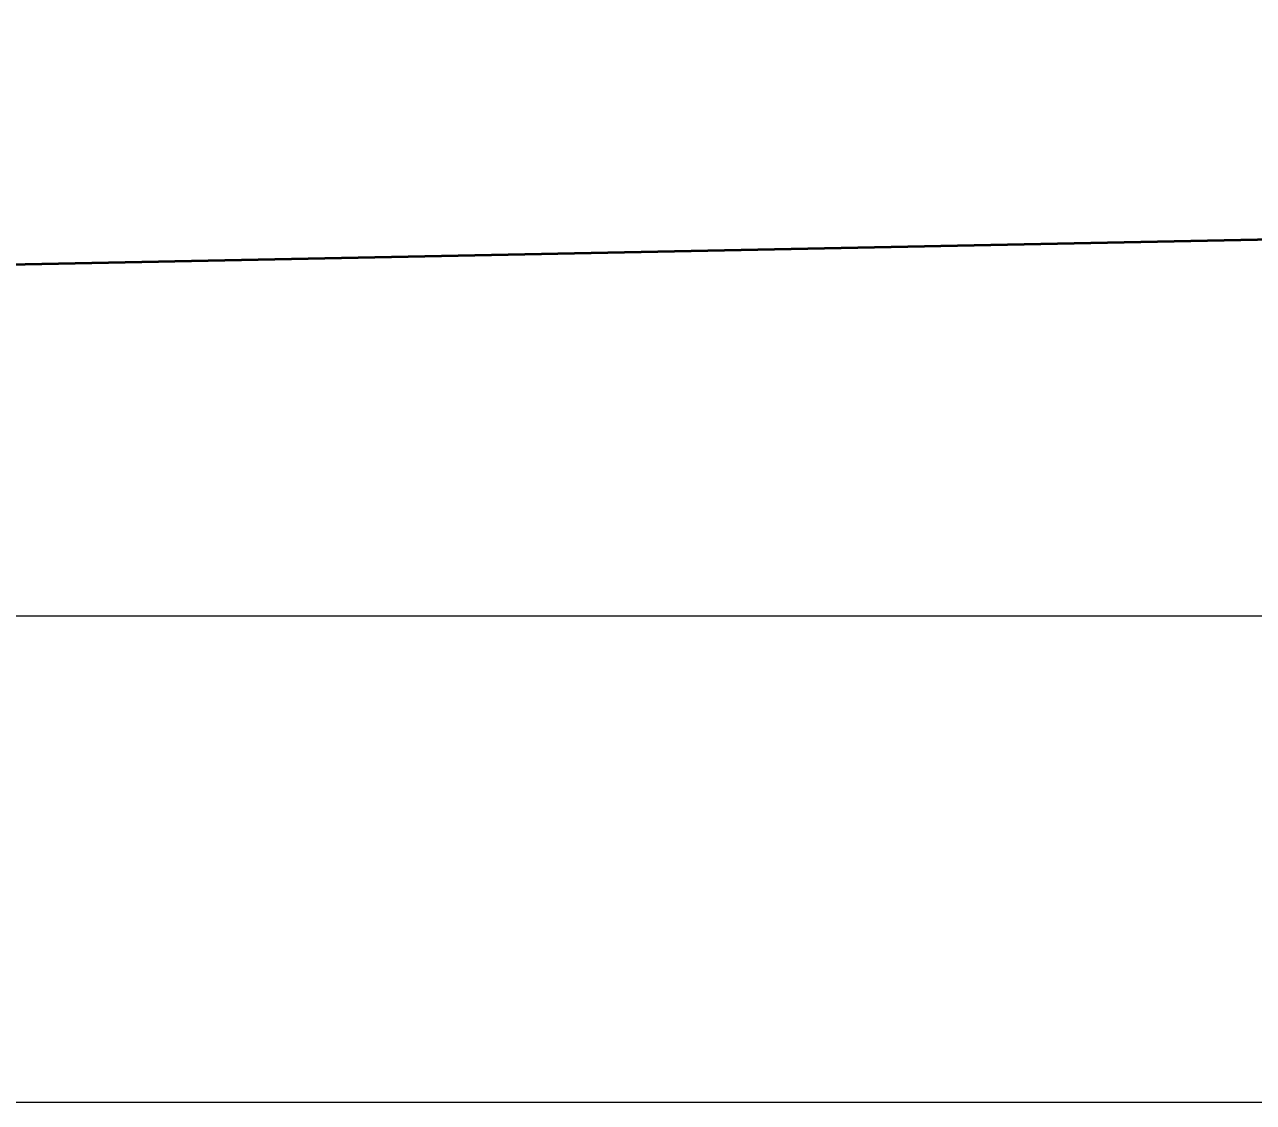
# Model space of a CAD drawing. Header units: millimetres. Extents: x -547695 to 905972, y -1055718 to 167349.
# Drawn here: x -529300 to -528669, y -936478 to -935924 of the extents above; entities that cross this region are included whole.
import ezdxf

# ---------------------------------------------------------------- set-up
doc = ezdxf.new("R2010")
doc.units = ezdxf.units.MM
doc.layers.get('DEFPOINTS').update_dxf_attribs({"color": 1, "lineweight": 25})
for name, color, linetype, lineweight in [('A-DIMS', 8, 'Continuous', 9), ('A-HEVY', 111, 'Continuous', 35), ('A-PATT', 252, 'Continuous', 9)]:
    doc.layers.add(name, color=color, linetype=linetype, lineweight=lineweight)
doc.styles.add('VTK_Arial', font='arial.ttf', dxfattribs={"width": 0.8})
doc.dimstyles.new('A-2.5-DIM120', dxfattribs={"dimscale": 120, "dimtxt": 2.5, "dimasz": 1, "dimexe": 1, "dimexo": 0, "dimgap": 0.5, "dimtad": 1, "dimdec": 0, "dimzin": 12, "dimdsep": 46, "dimtxsty": 'VTK_Arial', "dimblk": 'ARCHTICK', "dimcen": 0, "dimdle": 1, "dimclrd": 256, "dimclre": 256, "dimclrt": 7, "dimadec": 1, "dimazin": 3, "dimtfac": 1, "dimtdec": 0, "dimtmove": 0, "dimatfit": 2, "dimfxl": 20, "dimtfill": 1, "dimtolj": 1, "dimtzin": 0, "dimlwd": -1, "dimlwe": -1, "dimarcsym": 0})

# ---------------------------------------------------------------- blocks, each defined once
blk = doc.blocks.new('egegb')
at = {"layer": 'A-HEVY'}
blk.add_lwpolyline([(0, 0), (-150, 0), (-150, 252.97, -0.408369), (-3, 402.94), (2350, 450)], format="xyb", dxfattribs=at)
at = {"layer": 'A-PATT'}
blk.add_lwpolyline([(2350, 0), (0, 0), (0, 250), (2350, 250)], close=True, dxfattribs=at)
blk = doc.blocks.new('_ARCHTICK')
at = {"color": 0, "linetype": 'ByBlock', "const_width": 0.15}
blk.add_lwpolyline([(-0.5, -0.5), (0.5, 0.5)], dxfattribs=at)
blk = doc.blocks.new('*D512')
at = {"layer": 'A-DIMS', "transparency": 16777216}
for p, q in [((-530841.88, -936477.6), (-530841.88, -935557.6)), ((-528341.88, -936477.6), (-528341.88, -935557.6)), ((-528221.88, -935677.6), (-530961.88, -935677.6))]:
    blk.add_line(p, q, dxfattribs=at)
at = {"layer": 'DEFPOINTS', "color": 0, "transparency": 16777216}
for p in [(-530841.88, -935677.6), (-530841.88, -936477.6), (-528341.88, -936477.6)]:
    blk.add_point(p, dxfattribs=at)
at = {"layer": 'A-DIMS', "transparency": 16777216, "xscale": 120, "yscale": 120, "zscale": 120, "rotation": 180}
blk.add_blockref('_ARCHTICK', (-530841.88, -935677.6), dxfattribs=at)
at = {"layer": 'A-DIMS', "transparency": 16777216, "xscale": 120, "yscale": 120, "zscale": 120}
blk.add_blockref('_ARCHTICK', (-528341.88, -935677.6), dxfattribs=at)
at = {"layer": 'A-DIMS', "color": 7, "transparency": 16777216, "insert": (-529591.88, -935464.42), "char_height": 300, "attachment_point": 5, "style": 'VTK_Arial', "bg_fill": 3, "box_fill_scale": 1.1, "bg_fill_color": 257, "bg_fill_transparency": 0}
blk.add_mtext('\\A1;2500', dxfattribs=at)

msp = doc.modelspace()

# ---------------------------------------------------------------- block references
at = {"layer": 'A-HEVY'}
msp.add_blockref('egegb', (-530691.88, -936477.6), dxfattribs=at)

# ---------------------------------------------------------------- next in the draw order: dimensions: what is measured, and where the dimension line sits
at = {"layer": 'A-DIMS'}
dim = msp.add_linear_dim(base=(-530841.88, -935677.6), p1=(-528341.88, -936477.6), p2=(-530841.88, -936477.6), dimstyle='A-2.5-DIM120', override={"dimpost": '\\X'}, dxfattribs=at)
dim.commit()
dim.dimension.update_dxf_attribs({"geometry": '*D512', "text_midpoint": (-529591.88, -935464.42)})

doc.saveas('drawing.dxf')
